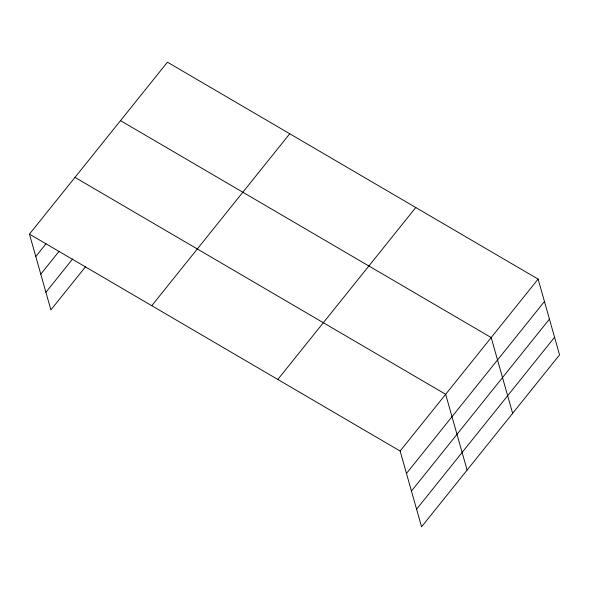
<?xml version="1.0" encoding="UTF-8"?>
<svg xmlns="http://www.w3.org/2000/svg" width="589" height="589" viewBox="0 0 589 589"><rect width="100%" height="100%" fill="white"/><g stroke="black" fill="none" stroke-linecap="round" stroke-linejoin="round"><path stroke-width="0.88" d="M29.45 234.127L167.431 62.184L538.11 279.105L559.55 354.873L421.569 526.816L400.13 451.041L29.45 234.127L50.89 309.895L85.611 266.633M35.789 256.517L46.03 243.75M40.774 274.135L58.981 251.437M45.905 292.284L72.661 258.946M151.771 305.706L289.751 133.769M277.802 379.463L415.782 207.519M400.13 451.041L538.11 279.105M406.469 473.438L544.45 301.502M411.453 491.057L549.434 319.113M416.585 509.198L554.566 337.261M120.517 120.642L491.197 337.563L512.636 413.338M74.987 177.385L445.659 394.306L467.106 470.074"/></g></svg>
